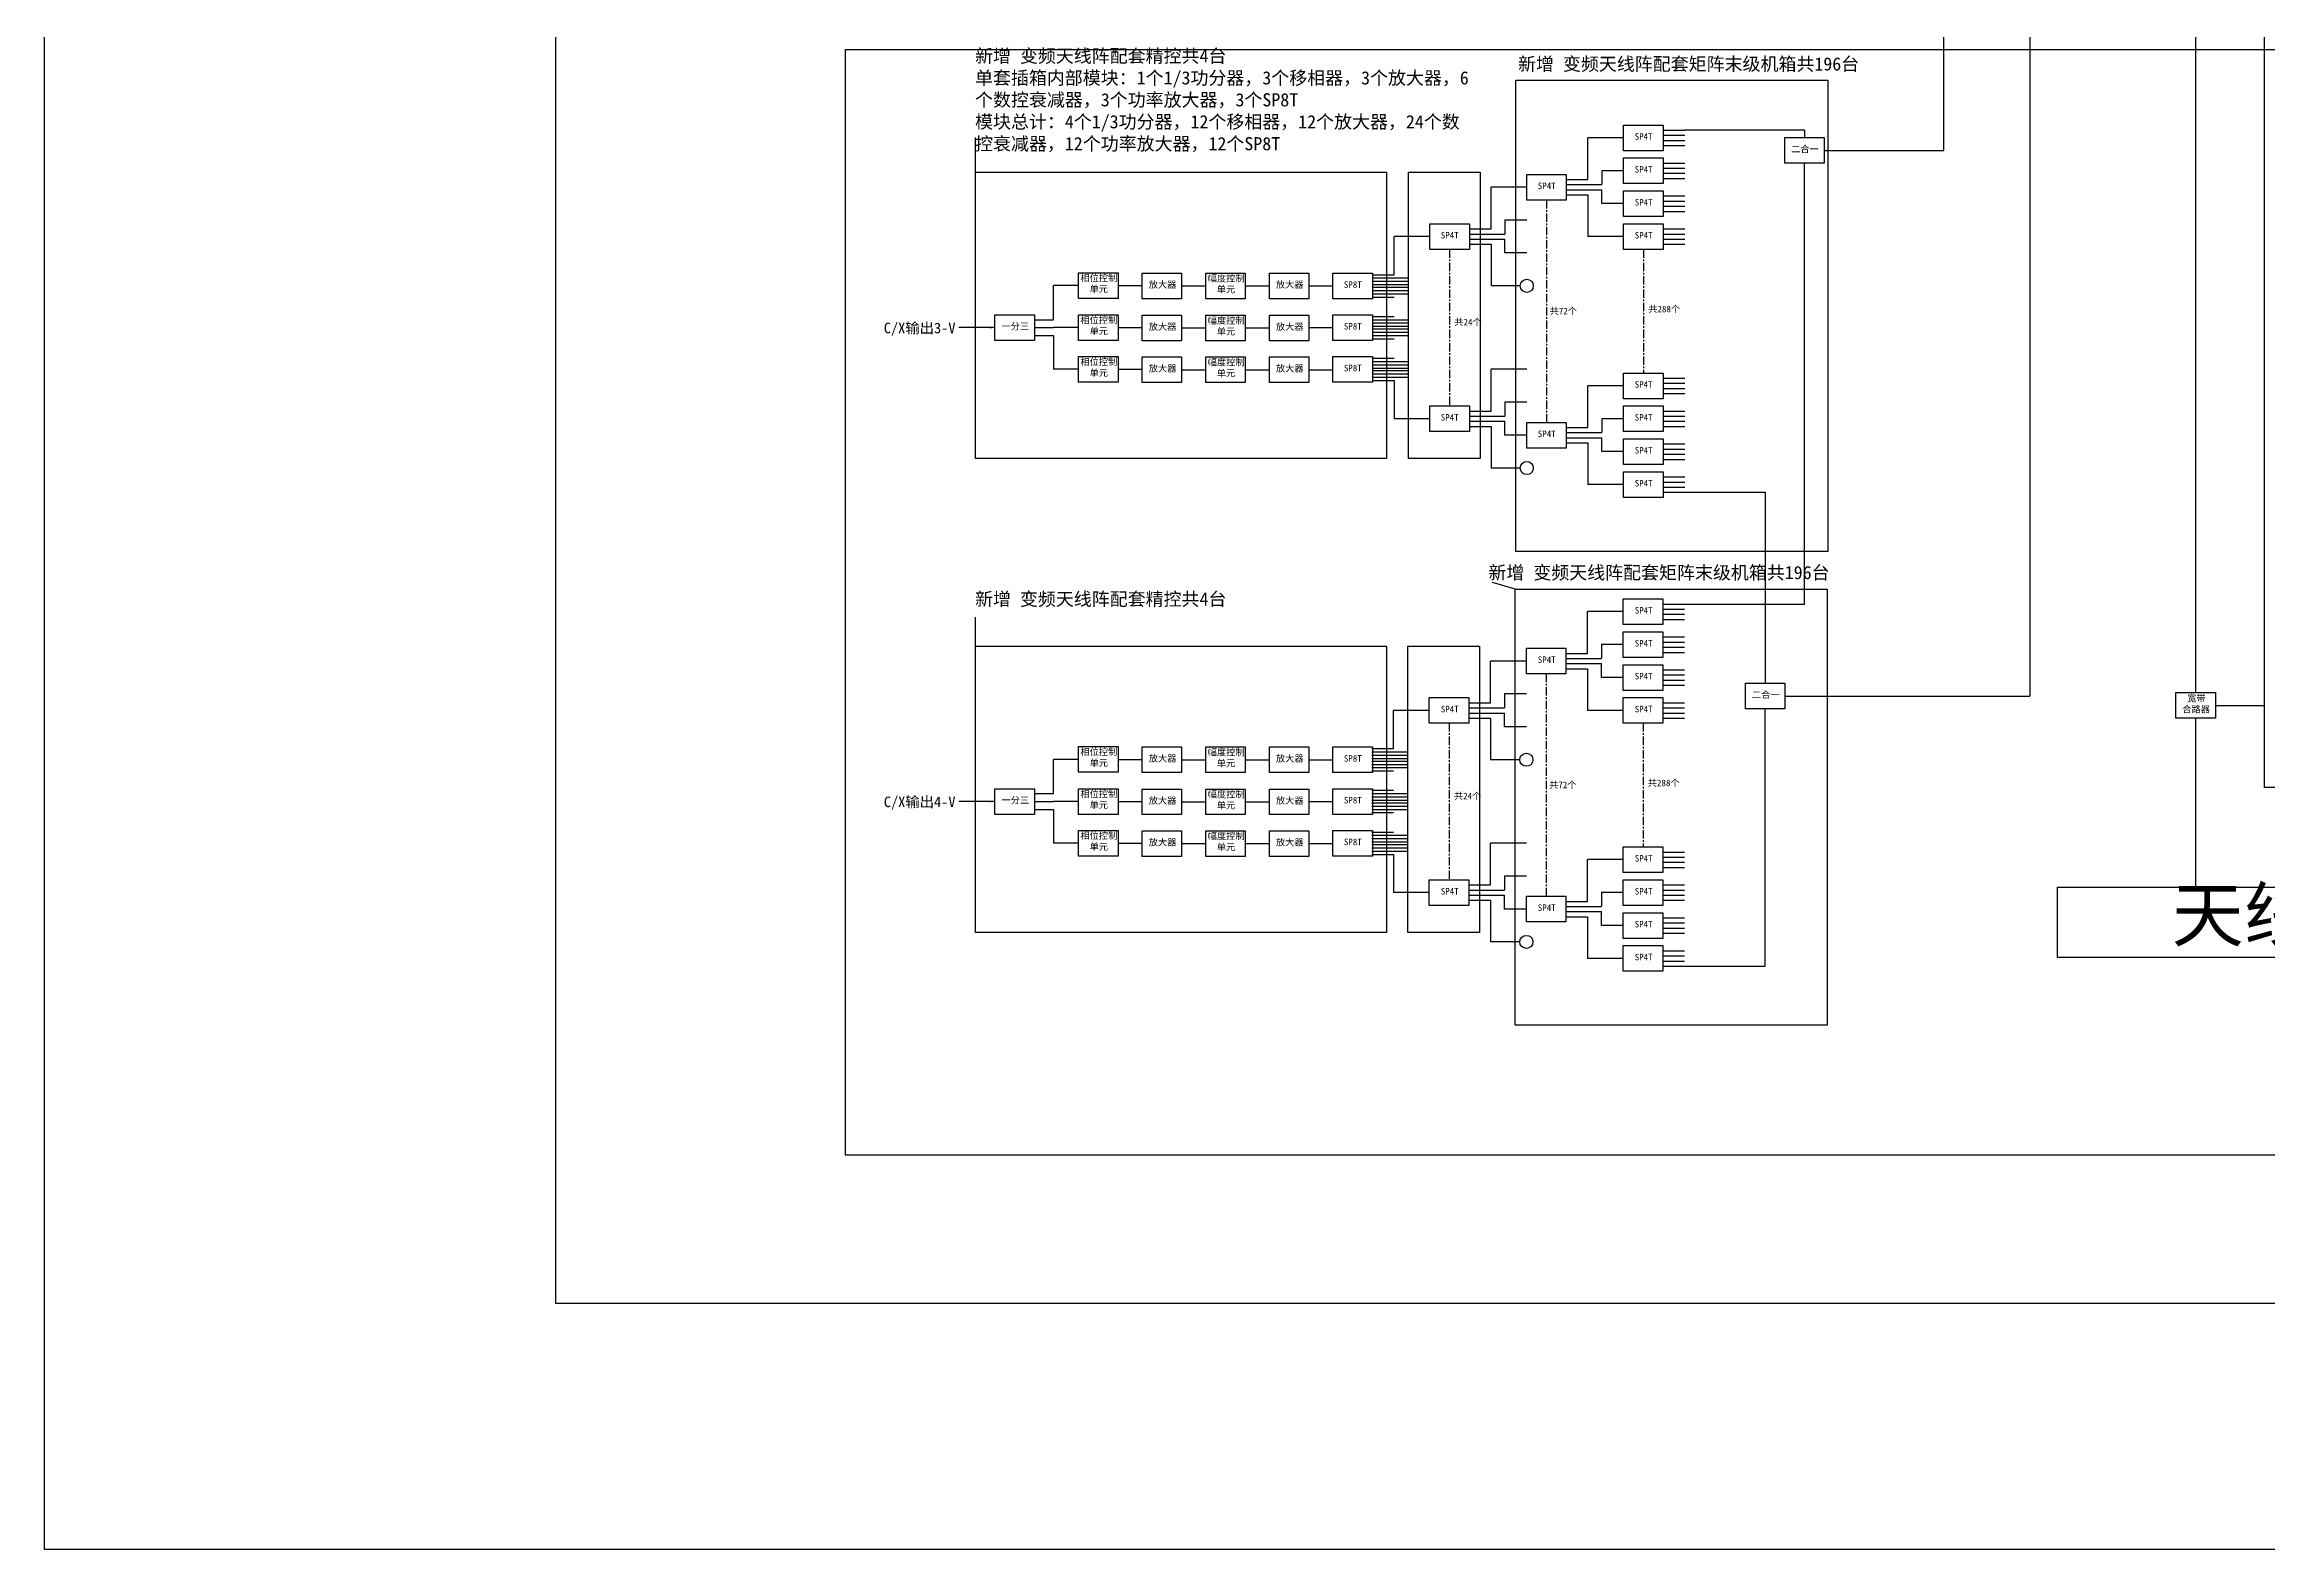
# Model space of a CAD drawing. Header units: millimetres. Extents: x 19126 to 29773, y -13344 to -11046.
# Drawn here: x 19126 to 20814, y -13344 to -12200 of the extents above; entities that cross this region are included whole.
import ezdxf
from ezdxf import colors
from ezdxf.entities.mleader import LeaderData, LeaderLine
from ezdxf.math import Vec2, Vec3

# ---------------------------------------------------------------- set-up
doc = ezdxf.new("R2010")
doc.units = ezdxf.units.MM
doc.linetypes.add('CENTER', pattern=[10.16, 6.35, -1.27, 1.27, -1.27])
for name, color, linetype in [('104路连线', 4, 'Continuous'), ('217-320连线', 2, 'Continuous'), ('中心线', 211, 'CENTER'), ('图层1', 7, 'Continuous'), ('尺寸线', 6, 'Continuous'), ('框线分割', 6, 'Continuous'), ('连线', 7, 'Continuous')]:
    doc.layers.add(name, color=color, linetype=linetype)
doc.styles.get("Standard").update_dxf_attribs({"font": ''})
doc.styles.get('Standard').set_extended_font_data('SimSun')

msp = doc.modelspace()

# ---------------------------------------------------------------- linework, layer by layer
at = {"color": 35}
for p, q in [((20633.7, -11984.9), (20633.7, -12695.1)), ((20759.5, -12712), (20759.5, -12840.2))]:
    msp.add_line(p, q, dxfattribs=at)
for p, q in [((19911.1, -12383.2), (19892, -12383.2)), ((19941.1, -12383.2), (19959.4, -12383.2)), ((19989.4, -12383.5), (20007.7, -12383.5)), ((20037.7, -12383.5), (20056.1, -12383.5)), ((20086.1, -12383.5), (20104.3, -12383.5)), ((19941.1, -12415.2), (19959.4, -12415.2)), ((19989.4, -12415.5), (20007.7, -12415.5)), ((20037.7, -12415.5), (20056.1, -12415.5)), ((19941.1, -12446.9), (19959.4, -12446.9)), ((19989.4, -12447.2), (20007.7, -12447.2)), ((20037.7, -12447.2), (20056.1, -12447.2)), ((20086.1, -12447.2), (20104.3, -12447.2)), ((19911.1, -12743.2), (19892, -12743.2)), ((19941.1, -12743.2), (19959.4, -12743.2)), ((19989.4, -12743.5), (20007.7, -12743.5)), ((20037.7, -12743.5), (20056.1, -12743.5)), ((20086.1, -12743.5), (20104.3, -12743.5)), ((19941.1, -12775.2), (19959.4, -12775.2)), ((19989.4, -12775.5), (20007.7, -12775.5)), ((20037.7, -12775.5), (20056.1, -12775.5)), ((19941.1, -12806.9), (19959.4, -12806.9)), ((19989.4, -12807.2), (20007.7, -12807.2)), ((20037.7, -12807.2), (20056.1, -12807.2)), ((20086.1, -12807.2), (20104.3, -12807.2))]:
    msp.add_line(p, q)
msp.add_lwpolyline([(19125.8, -11046.3), (22307.4, -11046.3), (22307.4, -13343.5), (19125.8, -13343.5)], close=True)
at = {"color": 0}
for points in [[(20811.8, -11544.9), (20865.5, -11544.9), (20865.5, -12764.5), (20811.8, -12764.5)], [(20654.5, -12840.2), (21038.8, -12840.2), (21038.8, -12893.8), (20654.5, -12893.8)]]:
    msp.add_lwpolyline(points, close=True, dxfattribs=at)
at = {"layer": '104路连线', "color": 0}
for p, q in [((20207.9, -12490.3), (20224.4, -12490.3)), ((20207.5, -12850.3), (20224, -12850.3))]:
    msp.add_line(p, q, dxfattribs=at)
at = {"layer": '217-320连线', "color": 35}
for p, q in [((20759.5, -11975.1), (20759.5, -12692.5)), ((20355.1, -12540.3), (20432.6, -12540.3)), ((20432.6, -12540.3), (20432.6, -12685.4)), ((20447.6, -12695.1), (20633.7, -12695.1)), ((20432.6, -12900.3), (20432.6, -12704.9)), ((20774.5, -12702.3), (20811.8, -12702.3)), ((20371.3, -12900.3), (20432.6, -12900.3))]:
    msp.add_line(p, q, dxfattribs=at)
at = {"layer": '217-320连线', "color": 0}
for p, q in [((20207.9, -12351.9), (20224.4, -12351.9)), ((20224.4, -12351.9), (20224.4, -12383.5)), ((20207.5, -12711.9), (20224, -12711.9)), ((20224, -12711.9), (20224, -12743.5)), ((20224, -12850.3), (20224, -12881.9))]:
    msp.add_line(p, q, dxfattribs=at)
at = {"layer": '217-320连线', "color": 1}
msp.add_lwpolyline([(19514.1, -11308.6), (22127.8, -11308.6), (22127.8, -13156.6), (19514.1, -13156.6)], close=True, dxfattribs=at)
at = {"layer": '中心线'}
for p, q in [((20266.5, -12318.3), (20266.5, -12487.2)), ((20192.9, -12355.8), (20192.9, -12474.7)), ((20340.1, -12355.8), (20340.1, -12449.7)), ((20266.2, -12678.3), (20266.2, -12847.2)), ((20192.5, -12715.8), (20192.5, -12834.7)), ((20339.8, -12715.8), (20339.8, -12809.7))]:
    msp.add_line(p, q, dxfattribs=at)
at = {"layer": '图层1'}
for p, q in [((20355.1, -12265.2), (20371.6, -12265.2)), ((20355.1, -12269.1), (20371.6, -12269.1)), ((20355.1, -12273), (20371.6, -12273)), ((20355.1, -12276.9), (20371.6, -12276.9)), ((20355.1, -12290.2), (20371.6, -12290.2)), ((20477.4, -12280.7), (20568.2, -12280.7)), ((20281.5, -12302.7), (20298, -12302.7)), ((20281.5, -12306.6), (20308.5, -12306.6)), ((20355.1, -12294.1), (20371.6, -12294.1)), ((20355.1, -12298), (20371.6, -12298)), ((20355.1, -12301.9), (20371.6, -12301.9)), ((20281.5, -12310.5), (20308.5, -12310.5)), ((20281.5, -12314.4), (20298, -12314.4)), ((20355.1, -12315.2), (20371.6, -12315.2)), ((20355.1, -12319.1), (20371.6, -12319.1)), ((20355.1, -12323), (20371.6, -12323)), ((20207.9, -12340.2), (20224.4, -12340.2)), ((20355.1, -12326.9), (20371.6, -12326.9)), ((20355.1, -12340.2), (20371.6, -12340.2)), ((20207.9, -12344.1), (20234.9, -12344.1)), ((20207.9, -12348), (20234.9, -12348)), ((20355.1, -12344.1), (20371.6, -12344.1)), ((20355.1, -12348), (20371.6, -12348)), ((20355.1, -12351.9), (20371.6, -12351.9)), ((20134.3, -12375), (20150.8, -12375)), ((20134.3, -12377.5), (20161.3, -12377.5)), ((20134.3, -12380), (20161.3, -12380)), ((20134.3, -12382.5), (20161.3, -12382.5)), ((20134.3, -12384.5), (20161.3, -12384.5)), ((20134.3, -12387), (20161.3, -12387)), ((20134.3, -12389.5), (20161.3, -12389.5)), ((20134.3, -12392), (20150.8, -12392)), ((19877.6, -12409.2), (19892, -12409.2)), ((20134.3, -12406.7), (20150.8, -12406.7)), ((20134.3, -12409.2), (20161.3, -12409.2)), ((19877.6, -12415.2), (19892, -12415.2)), ((19877.6, -12421.2), (19892, -12421.2)), ((20134.3, -12411.7), (20161.3, -12411.7)), ((20134.3, -12414.2), (20161.3, -12414.2)), ((20134.3, -12416.2), (20161.3, -12416.2)), ((20134.3, -12418.7), (20161.3, -12418.7)), ((20134.3, -12421.2), (20161.3, -12421.2)), ((20134.3, -12423.7), (20150.8, -12423.7)), ((20134.3, -12438.4), (20150.8, -12438.4)), ((20134.3, -12440.9), (20161.3, -12440.9)), ((20134.3, -12443.4), (20161.3, -12443.4)), ((20134.3, -12445.9), (20161.3, -12445.9)), ((20134.3, -12447.9), (20161.3, -12447.9)), ((20134.3, -12450.4), (20161.3, -12450.4)), ((20134.3, -12452.9), (20161.3, -12452.9)), ((20134.3, -12455.4), (20150.8, -12455.4)), ((20355.1, -12453.6), (20371.6, -12453.6)), ((20355.1, -12457.5), (20371.6, -12457.5)), ((20355.1, -12461.4), (20371.6, -12461.4)), ((20355.1, -12465.3), (20371.6, -12465.3)), ((20207.9, -12478.6), (20224.4, -12478.6)), ((20207.9, -12482.5), (20234.9, -12482.5)), ((20207.9, -12486.4), (20234.9, -12486.4)), ((20281.5, -12491.1), (20298, -12491.1)), ((20355.1, -12478.6), (20371.6, -12478.6)), ((20355.1, -12482.5), (20371.6, -12482.5)), ((20355.1, -12486.4), (20371.6, -12486.4)), ((20355.1, -12490.3), (20371.6, -12490.3)), ((20281.5, -12495), (20308.5, -12495)), ((20281.5, -12498.9), (20308.5, -12498.9)), ((20281.5, -12502.8), (20298, -12502.8)), ((20355.1, -12503.6), (20371.6, -12503.6)), ((20355.1, -12507.5), (20371.6, -12507.5)), ((20355.1, -12511.4), (20371.6, -12511.4)), ((20355.1, -12515.3), (20371.6, -12515.3)), ((20355.1, -12528.6), (20371.6, -12528.6)), ((20355.1, -12532.5), (20371.6, -12532.5)), ((20355.1, -12536.4), (20371.6, -12536.4)), ((20354.8, -12625.2), (20371.3, -12625.2)), ((20354.8, -12629.1), (20371.3, -12629.1)), ((20354.8, -12633), (20371.3, -12633)), ((20354.8, -12636.9), (20371.3, -12636.9)), ((20354.8, -12650.2), (20371.3, -12650.2)), ((20354.8, -12654.1), (20371.3, -12654.1)), ((20354.8, -12658), (20371.3, -12658)), ((20354.8, -12661.9), (20371.3, -12661.9)), ((20281.2, -12662.7), (20297.6, -12662.7)), ((20281.2, -12666.6), (20308.2, -12666.6)), ((20281.2, -12670.5), (20308.2, -12670.5)), ((20281.2, -12674.4), (20297.6, -12674.4)), ((20354.8, -12675.2), (20371.3, -12675.2)), ((20354.8, -12679.1), (20371.3, -12679.1)), ((20354.8, -12683), (20371.3, -12683)), ((20354.8, -12686.9), (20371.3, -12686.9)), ((20207.5, -12700.2), (20224, -12700.2)), ((20207.5, -12704.1), (20234.5, -12704.1)), ((20207.5, -12708), (20234.5, -12708)), ((20354.8, -12700.2), (20371.3, -12700.2)), ((20354.8, -12704.1), (20371.3, -12704.1)), ((20354.8, -12708), (20371.3, -12708)), ((20354.8, -12711.9), (20371.3, -12711.9)), ((20133.9, -12735), (20150.4, -12735)), ((20133.9, -12737.5), (20160.9, -12737.5)), ((20133.9, -12740), (20160.9, -12740)), ((20133.9, -12742.5), (20160.9, -12742.5)), ((20133.9, -12744.5), (20160.9, -12744.5)), ((20133.9, -12747), (20160.9, -12747)), ((20133.9, -12749.5), (20160.9, -12749.5)), ((20133.9, -12752), (20150.4, -12752)), ((19877.6, -12769.2), (19892, -12769.2)), ((19877.6, -12775.2), (19892, -12775.2)), ((20133.9, -12766.7), (20150.4, -12766.7)), ((20133.9, -12769.2), (20160.9, -12769.2)), ((20133.9, -12771.7), (20160.9, -12771.7)), ((20133.9, -12774.2), (20160.9, -12774.2)), ((20133.9, -12776.2), (20160.9, -12776.2)), ((20133.9, -12778.7), (20160.9, -12778.7)), ((19877.6, -12781.2), (19892, -12781.2)), ((20133.9, -12781.2), (20160.9, -12781.2)), ((20133.9, -12783.7), (20150.4, -12783.7)), ((20133.9, -12798.4), (20150.4, -12798.4)), ((20133.9, -12800.9), (20160.9, -12800.9)), ((20133.9, -12803.4), (20160.9, -12803.4)), ((20133.9, -12805.9), (20160.9, -12805.9)), ((20133.9, -12807.9), (20160.9, -12807.9)), ((20133.9, -12810.4), (20160.9, -12810.4)), ((20133.9, -12812.9), (20160.9, -12812.9)), ((20354.8, -12813.6), (20371.3, -12813.6)), ((20133.9, -12815.4), (20150.4, -12815.4)), ((20354.8, -12817.5), (20371.3, -12817.5)), ((20354.8, -12821.4), (20371.3, -12821.4)), ((20354.8, -12825.3), (20371.3, -12825.3)), ((20207.5, -12838.6), (20224, -12838.6)), ((20207.5, -12842.5), (20234.5, -12842.5)), ((20207.5, -12846.4), (20234.5, -12846.4)), ((20354.8, -12838.6), (20371.3, -12838.6)), ((20354.8, -12842.5), (20371.3, -12842.5)), ((20354.8, -12846.4), (20371.3, -12846.4)), ((20281.2, -12851.1), (20297.6, -12851.1)), ((20281.2, -12855), (20308.2, -12855)), ((20281.2, -12858.9), (20308.2, -12858.9)), ((20281.2, -12862.8), (20297.6, -12862.8)), ((20354.8, -12850.3), (20371.3, -12850.3)), ((20354.8, -12863.6), (20371.3, -12863.6)), ((20354.8, -12867.5), (20371.3, -12867.5)), ((20354.8, -12871.4), (20371.3, -12871.4)), ((20354.8, -12875.3), (20371.3, -12875.3)), ((20354.8, -12888.6), (20371.3, -12888.6)), ((20354.8, -12892.5), (20371.3, -12892.5)), ((20354.8, -12896.4), (20371.3, -12896.4))]:
    msp.add_line(p, q, dxfattribs=at)
at = {"layer": '图层1', "color": 35}
msp.add_line((20354.8, -12900.3), (20371.3, -12900.3), dxfattribs=at)
at = {"layer": '图层1'}
for points in [[(20325.1, -12261.3), (20355.1, -12261.3), (20355.1, -12280.8), (20325.1, -12280.8)], [(20447.4, -12270.9), (20477.4, -12270.9), (20477.4, -12290.4), (20447.4, -12290.4)], [(20325.1, -12286.3), (20355.1, -12286.3), (20355.1, -12305.8), (20325.1, -12305.8)], [(20251.5, -12298.8), (20281.5, -12298.8), (20281.5, -12318.3), (20251.5, -12318.3)], [(20325.1, -12311.3), (20355.1, -12311.3), (20355.1, -12330.8), (20325.1, -12330.8)], [(20177.9, -12336.3), (20207.9, -12336.3), (20207.9, -12355.8), (20177.9, -12355.8)], [(20325.1, -12336.3), (20355.1, -12336.3), (20355.1, -12355.8), (20325.1, -12355.8)], [(19911.1, -12373.5), (19941.1, -12373.5), (19941.1, -12393), (19911.1, -12393)], [(19959.4, -12373.8), (19989.4, -12373.8), (19989.4, -12393.3), (19959.4, -12393.3)], [(20007.7, -12373.8), (20037.7, -12373.8), (20037.7, -12393.3), (20007.7, -12393.3)], [(20056.1, -12373.8), (20086.1, -12373.8), (20086.1, -12393.3), (20056.1, -12393.3)], [(20104.3, -12373.8), (20134.3, -12373.8), (20134.3, -12393.3), (20104.3, -12393.3)], [(19847.6, -12405.5), (19877.6, -12405.5), (19877.6, -12425), (19847.6, -12425)], [(19911.1, -12405.5), (19941.1, -12405.5), (19941.1, -12425), (19911.1, -12425)], [(19959.4, -12405.8), (19989.4, -12405.8), (19989.4, -12425.2), (19959.4, -12425.2)], [(20007.7, -12405.8), (20037.7, -12405.8), (20037.7, -12425.2), (20007.7, -12425.2)], [(20056.1, -12405.8), (20086.1, -12405.8), (20086.1, -12425.2), (20056.1, -12425.2)], [(20104.3, -12405.5), (20134.3, -12405.5), (20134.3, -12425), (20104.3, -12425)], [(19911.1, -12437.2), (19941.1, -12437.2), (19941.1, -12456.7), (19911.1, -12456.7)], [(19959.4, -12437.5), (19989.4, -12437.5), (19989.4, -12456.9), (19959.4, -12456.9)], [(20007.7, -12437.5), (20037.7, -12437.5), (20037.7, -12456.9), (20007.7, -12456.9)], [(20056.1, -12437.5), (20086.1, -12437.5), (20086.1, -12456.9), (20056.1, -12456.9)], [(20104.3, -12437.2), (20134.3, -12437.2), (20134.3, -12456.7), (20104.3, -12456.7)], [(20325.1, -12449.7), (20355.1, -12449.7), (20355.1, -12469.2), (20325.1, -12469.2)], [(20177.9, -12474.7), (20207.9, -12474.7), (20207.9, -12494.2), (20177.9, -12494.2)], [(20325.1, -12474.7), (20355.1, -12474.7), (20355.1, -12494.2), (20325.1, -12494.2)], [(20251.5, -12487.2), (20281.5, -12487.2), (20281.5, -12506.7), (20251.5, -12506.7)], [(20325.1, -12499.7), (20355.1, -12499.7), (20355.1, -12519.2), (20325.1, -12519.2)], [(20325.1, -12524.7), (20355.1, -12524.7), (20355.1, -12544.2), (20325.1, -12544.2)], [(20324.8, -12621.3), (20354.8, -12621.3), (20354.8, -12640.8), (20324.8, -12640.8)], [(20251.2, -12658.8), (20281.2, -12658.8), (20281.2, -12678.3), (20251.2, -12678.3)], [(20324.8, -12646.3), (20354.8, -12646.3), (20354.8, -12665.8), (20324.8, -12665.8)], [(20324.8, -12671.3), (20354.8, -12671.3), (20354.8, -12690.8), (20324.8, -12690.8)], [(20177.5, -12696.3), (20207.5, -12696.3), (20207.5, -12715.8), (20177.5, -12715.8)], [(20324.8, -12696.3), (20354.8, -12696.3), (20354.8, -12715.8), (20324.8, -12715.8)], [(20417.6, -12685.4), (20447.6, -12685.4), (20447.6, -12704.9), (20417.6, -12704.9)], [(20744.5, -12692.5), (20774.5, -12692.5), (20774.5, -12712), (20744.5, -12712)], [(19911.1, -12733.5), (19941.1, -12733.5), (19941.1, -12753), (19911.1, -12753)], [(19959.4, -12733.8), (19989.4, -12733.8), (19989.4, -12753.3), (19959.4, -12753.3)], [(20007.7, -12733.8), (20037.7, -12733.8), (20037.7, -12753.3), (20007.7, -12753.3)], [(20056.1, -12733.8), (20086.1, -12733.8), (20086.1, -12753.3), (20056.1, -12753.3)], [(20104.3, -12733.8), (20134.3, -12733.8), (20134.3, -12753.3), (20104.3, -12753.3)], [(19847.6, -12765.5), (19877.6, -12765.5), (19877.6, -12785), (19847.6, -12785)], [(19911.1, -12765.5), (19941.1, -12765.5), (19941.1, -12785), (19911.1, -12785)], [(19959.4, -12765.8), (19989.4, -12765.8), (19989.4, -12785.2), (19959.4, -12785.2)], [(20007.7, -12765.8), (20037.7, -12765.8), (20037.7, -12785.2), (20007.7, -12785.2)], [(20056.1, -12765.8), (20086.1, -12765.8), (20086.1, -12785.2), (20056.1, -12785.2)], [(20104.3, -12765.5), (20134.3, -12765.5), (20134.3, -12785), (20104.3, -12785)], [(19911.1, -12797.2), (19941.1, -12797.2), (19941.1, -12816.7), (19911.1, -12816.7)], [(19959.4, -12797.5), (19989.4, -12797.5), (19989.4, -12816.9), (19959.4, -12816.9)], [(20007.7, -12797.5), (20037.7, -12797.5), (20037.7, -12816.9), (20007.7, -12816.9)], [(20056.1, -12797.5), (20086.1, -12797.5), (20086.1, -12816.9), (20056.1, -12816.9)], [(20104.3, -12797.2), (20134.3, -12797.2), (20134.3, -12816.7), (20104.3, -12816.7)], [(20324.8, -12809.7), (20354.8, -12809.7), (20354.8, -12829.2), (20324.8, -12829.2)], [(20177.5, -12834.7), (20207.5, -12834.7), (20207.5, -12854.2), (20177.5, -12854.2)], [(20251.2, -12847.2), (20281.2, -12847.2), (20281.2, -12866.7), (20251.2, -12866.7)], [(20324.8, -12834.7), (20354.8, -12834.7), (20354.8, -12854.2), (20324.8, -12854.2)], [(20324.8, -12859.7), (20354.8, -12859.7), (20354.8, -12879.2), (20324.8, -12879.2)], [(20324.8, -12884.7), (20354.8, -12884.7), (20354.8, -12904.2), (20324.8, -12904.2)]]:
    msp.add_lwpolyline(points, close=True, dxfattribs=at)
at = {"layer": '框线分割', "color": 1}
for p, q in [((19832.9, -12325.4), (19832.9, -12270.8)), ((20242.7, -12613.8), (20225.6, -12608.8)), ((19832.9, -12657.1), (19832.9, -12635.3))]:
    msp.add_line(p, q, dxfattribs=at)
for points in [[(19734.1, -12204), (21915.8, -12204), (21915.8, -13044), (19734.1, -13044)], [(20243.1, -12227.3), (20480.1, -12227.3), (20480.1, -12585.2), (20243.1, -12585.2)], [(19832.9, -12297.1), (20144.9, -12297.1), (20144.9, -12514.7), (19832.9, -12514.7)], [(20161.7, -12297.1), (20216.1, -12297.1), (20216.1, -12514.7), (20161.7, -12514.7)], [(20242.7, -12613.8), (20479.7, -12613.8), (20479.7, -12945.2), (20242.7, -12945.2)], [(19832.9, -12657.1), (20144.9, -12657.1), (20144.9, -12874.7), (19832.9, -12874.7)], [(20161.3, -12657.1), (20215.7, -12657.1), (20215.7, -12874.7), (20161.3, -12874.7)]]:
    msp.add_lwpolyline(points, close=True, dxfattribs=at)
at = {"layer": '连线'}
for p, q in [((20568.2, -12280.7), (20568.2, -11585.9)), ((20325.1, -12271), (20298, -12271)), ((20298, -12302.7), (20298, -12271)), ((20462.4, -12265.2), (20371.6, -12265.2)), ((20462.4, -12265.2), (20462.4, -12270.9)), ((20462.4, -12625.2), (20462.4, -12290.4)), ((20325.1, -12296), (20308.5, -12296)), ((20308.5, -12296), (20308.5, -12306.6)), ((20251.5, -12308.5), (20224.4, -12308.5)), ((20224.4, -12340.2), (20224.4, -12308.5)), ((20298, -12314.4), (20298, -12346)), ((20308.5, -12321), (20308.5, -12310.5)), ((20325.1, -12321), (20308.5, -12321)), ((20251.5, -12333.5), (20234.9, -12333.5)), ((20234.9, -12333.5), (20234.9, -12344.1)), ((20177.9, -12346), (20150.8, -12346)), ((20150.8, -12375), (20150.8, -12346)), ((20234.9, -12358.5), (20234.9, -12348)), ((20251.5, -12358.5), (20234.9, -12358.5)), ((20325.1, -12346), (20298, -12346)), ((19892, -12409.2), (19892, -12383.2)), ((19892, -12409.2), (19892, -12383.5)), ((20246.5, -12383.5), (20224.4, -12383.5)), ((19847.6, -12415.2), (19820.5, -12415.2)), ((19911.1, -12415.2), (19892, -12415.2)), ((19892, -12421.2), (19892, -12446.9)), ((19892, -12421.2), (19892, -12446.9)), ((20086.1, -12415.2), (20104.3, -12415.2)), ((19911.1, -12446.9), (19892, -12446.9)), ((20150.8, -12455.4), (20150.8, -12484.4)), ((20251.5, -12446.9), (20224.4, -12446.9)), ((20224.4, -12478.6), (20224.4, -12446.9)), ((20325.1, -12459.4), (20298, -12459.4)), ((20298, -12491.1), (20298, -12459.4)), ((20251.5, -12471.9), (20234.9, -12471.9)), ((20234.9, -12471.9), (20234.9, -12482.5)), ((20177.9, -12484.4), (20150.8, -12484.4)), ((20224.4, -12490.3), (20224.4, -12521.9)), ((20234.9, -12496.9), (20234.9, -12486.4)), ((20325.1, -12484.4), (20308.5, -12484.4)), ((20308.5, -12484.4), (20308.5, -12495)), ((20251.5, -12496.9), (20234.9, -12496.9)), ((20298, -12502.8), (20298, -12534.4)), ((20308.5, -12509.4), (20308.5, -12498.9)), ((20325.1, -12509.4), (20308.5, -12509.4)), ((20246.5, -12521.9), (20224.4, -12521.9)), ((20325.1, -12534.4), (20298, -12534.4)), ((20371.6, -12625.2), (20462.4, -12625.2)), ((20324.8, -12631), (20297.6, -12631)), ((20297.6, -12662.7), (20297.6, -12631)), ((20324.8, -12656), (20308.2, -12656)), ((20308.2, -12656), (20308.2, -12666.6)), ((20251.2, -12668.5), (20224, -12668.5)), ((20224, -12700.2), (20224, -12668.5)), ((20297.6, -12674.4), (20297.6, -12706)), ((20308.2, -12681), (20308.2, -12670.5)), ((20251.2, -12693.5), (20234.5, -12693.5)), ((20234.5, -12693.5), (20234.5, -12704.1)), ((20324.8, -12681), (20308.2, -12681)), ((20432.6, -12679.6), (20432.6, -12685.4)), ((20177.5, -12706), (20150.4, -12706)), ((20150.4, -12735), (20150.4, -12706)), ((20234.5, -12718.5), (20234.5, -12708)), ((20324.8, -12706), (20297.6, -12706)), ((20251.2, -12718.5), (20234.5, -12718.5)), ((19892, -12769.2), (19892, -12743.2)), ((19892, -12769.2), (19892, -12743.5)), ((20246.2, -12743.5), (20224, -12743.5)), ((19847.6, -12775.2), (19820.5, -12775.2)), ((19911.1, -12775.2), (19892, -12775.2)), ((20086.1, -12775.2), (20104.3, -12775.2)), ((19892, -12781.2), (19892, -12806.9)), ((19892, -12781.2), (19892, -12806.9)), ((19911.1, -12806.9), (19892, -12806.9)), ((20251.2, -12806.9), (20224, -12806.9)), ((20224, -12838.6), (20224, -12806.9)), ((20150.4, -12815.4), (20150.4, -12844.4)), ((20324.8, -12819.4), (20297.6, -12819.4)), ((20297.6, -12851.1), (20297.6, -12819.4)), ((20177.5, -12844.4), (20150.4, -12844.4)), ((20251.2, -12831.9), (20234.5, -12831.9)), ((20234.5, -12831.9), (20234.5, -12842.5)), ((20234.5, -12856.9), (20234.5, -12846.4)), ((20324.8, -12844.4), (20308.2, -12844.4)), ((20308.2, -12844.4), (20308.2, -12855)), ((20251.2, -12856.9), (20234.5, -12856.9)), ((20297.6, -12862.8), (20297.6, -12894.4)), ((20308.2, -12869.4), (20308.2, -12858.9)), ((20246.2, -12881.9), (20224, -12881.9)), ((20324.8, -12869.4), (20308.2, -12869.4)), ((20324.8, -12894.4), (20297.6, -12894.4))]:
    msp.add_line(p, q, dxfattribs=at)
for centre in [(20251.5, -12383.5), (20251.5, -12521.9), (20251.2, -12743.5), (20251.2, -12881.9)]:
    msp.add_circle(centre, 5, dxfattribs=at)

# ---------------------------------------------------------------- texts
at = {"layer": '217-320连线', "insert": (20741.4, -12841.1), "char_height": 40, "attachment_point": 1}
msp.add_mtext_dynamic_manual_height_columns('{\\C1;天线阵2}', width=537.512, gutter_width=12.5, heights=[0], dxfattribs=at)
at = {"layer": '图层1', "color": 6, "char_height": 8, "attachment_point": 1}
for s, insert in [('C/X输出3-V', (19763.2, -12411.5)), ('C/X输出4-V', (19763.2, -12771.5))]:
    msp.add_mtext_dynamic_manual_height_columns(s, width=56.297, gutter_width=12.5, heights=[0], dxfattribs=dict(at, insert=insert))
at = {"layer": '尺寸线', "char_height": 5, "attachment_point": 1}
for s, width, insert in [('\\pi14.895;SP4T', 43.457, (20318.6, -12267.5)), ('二合一', 43.457, (20452.3, -12277.1)), ('\\pi14.895;SP4T', 43.457, (20245, -12305)), ('\\pi14.895;SP4T', 43.457, (20318.6, -12292.5)), ('\\pi14.895;SP4T', 43.457, (20318.6, -12317.5)), ('\\pi14.895;SP4T', 43.457, (20171.3, -12342.5)), ('\\pi14.895;SP4T', 43.457, (20318.6, -12342.5)), ('\\pi1.3904;相位控制\\P\\pi8.3765;单元', 30.336, (19911.1, -12375)), ('\\pi1.5293;幅度控制\\P\\pi8.3765;单元', 30.336, (20007.7, -12375.3)), ('放大器', 43.457, (19964.4, -12380)), ('放大器', 43.457, (20061, -12380)), ('\\pi14.895;SP8T', 43.457, (20097.7, -12380)), ('\\pi1.3904;相位控制\\P\\pi8.3765;单元', 30.336, (19911.1, -12407)), ('\\pi1.5293;幅度控制\\P\\pi8.3765;单元', 30.336, (20007.7, -12407.3)), ('共24个', 38.511, (20196.5, -12408.5)), ('共72个', 35.307, (20268.9, -12400.1)), ('共288个', 51.979, (20343.8, -12398.6)), ('一分三', 43.457, (19852.6, -12411.7)), ('放大器', 43.457, (19964.4, -12412)), ('放大器', 43.457, (20061, -12412)), ('\\pi14.895;SP8T', 43.457, (20097.7, -12411.7)), ('\\pi1.3904;相位控制\\P\\pi8.3765;单元', 30.336, (19911.1, -12438.7)), ('放大器', 43.457, (19964.4, -12443.7)), ('\\pi1.5293;幅度控制\\P\\pi8.3765;单元', 30.336, (20007.7, -12439)), ('放大器', 43.457, (20061, -12443.7)), ('\\pi14.895;SP8T', 43.457, (20097.7, -12443.4)), ('\\pi14.895;SP4T', 43.457, (20318.6, -12455.9)), ('\\pi14.895;SP4T', 43.457, (20171.3, -12480.9)), ('\\pi14.895;SP4T', 43.457, (20245, -12493.4)), ('\\pi14.895;SP4T', 43.457, (20318.6, -12480.9)), ('\\pi14.895;SP4T', 43.457, (20318.6, -12505.9)), ('\\pi14.895;SP4T', 43.457, (20318.6, -12530.9)), ('\\pi14.895;SP4T', 43.457, (20318.6, -12627.5)), ('\\pi14.895;SP4T', 43.457, (20318.6, -12652.5)), ('\\pi14.895;SP4T', 43.457, (20245, -12665)), ('\\pi14.895;SP4T', 43.457, (20318.6, -12677.5)), ('二合一', 43.457, (20422.5, -12691.6)), ('\\pi15.062;宽带\\P\\pi11.367;合路器', 43.457, (20738, -12694.3)), ('\\pi14.895;SP4T', 43.457, (20171.3, -12702.5)), ('\\pi14.895;SP4T', 43.457, (20318.6, -12702.5)), ('\\pi1.3904;相位控制\\P\\pi8.3765;单元', 30.336, (19911.1, -12735)), ('放大器', 43.457, (19964.4, -12740)), ('\\pi1.5293;幅度控制\\P\\pi8.3765;单元', 30.336, (20007.7, -12735.3)), ('放大器', 43.457, (20061, -12740)), ('\\pi14.895;SP8T', 43.457, (20097.7, -12740)), ('共72个', 35.307, (20268.5, -12760.1)), ('共288个', 51.979, (20343.4, -12758.6)), ('一分三', 43.457, (19852.6, -12771.7)), ('\\pi1.3904;相位控制\\P\\pi8.3765;单元', 30.336, (19911.1, -12767)), ('放大器', 43.457, (19964.4, -12772)), ('\\pi1.5293;幅度控制\\P\\pi8.3765;单元', 30.336, (20007.7, -12767.3)), ('放大器', 43.457, (20061, -12772)), ('\\pi14.895;SP8T', 43.457, (20097.7, -12771.7)), ('共24个', 38.511, (20196.2, -12768.5)), ('\\pi1.3904;相位控制\\P\\pi8.3765;单元', 30.336, (19911.1, -12798.7)), ('放大器', 43.457, (19964.4, -12803.7)), ('\\pi1.5293;幅度控制\\P\\pi8.3765;单元', 30.336, (20007.7, -12799)), ('放大器', 43.457, (20061, -12803.7)), ('\\pi14.895;SP8T', 43.457, (20097.7, -12803.4)), ('\\pi14.895;SP4T', 43.457, (20318.6, -12815.9)), ('\\pi14.895;SP4T', 43.457, (20171.3, -12840.9)), ('\\pi14.895;SP4T', 43.457, (20318.6, -12840.9)), ('\\pi14.895;SP4T', 43.457, (20245, -12853.4)), ('\\pi14.895;SP4T', 43.457, (20318.6, -12865.9)), ('\\pi14.895;SP4T', 43.457, (20318.6, -12890.9))]:
    msp.add_mtext_dynamic_manual_height_columns(s, width=width, gutter_width=12.5, heights=[0], dxfattribs=dict(at, insert=insert))
at = {"layer": '框线分割', "color": 1, "char_height": 10, "attachment_point": 1}
for s, width, insert in [('新增 变频天线阵配套精控共4台\\P单套插箱内部模块：1个1/3功分器，3个移相器，3个放大器，6个数控衰减器，3个功率放大器，3个SP8T\\P模块总计：4个1/3功分器，12个移相器，12个放大器，24个数控衰减器，12个功率放大器，12个SP8T', 378.811, (19832.5, -12203.8)), ('新增 变频天线阵配套矩阵末级机箱共196台', 377.822, (20244.9, -12209.9)), ('新增 变频天线阵配套矩阵末级机箱共196台', 377.822, (20222.4, -12596.3)), ('新增 变频天线阵配套精控共4台', 250.404, (19832.5, -12616.4))]:
    msp.add_mtext_dynamic_manual_height_columns(s, width=width, gutter_width=12.5, heights=[0], dxfattribs=dict(at, insert=insert))

# ---------------------------------------------------------------- leaders
at = {"layer": '连线'}
ml = msp.add_multileader_mtext('Standard', dxfattribs=at)
ml.set_content('', color=256)
ml.set_leader_properties()
ml.build(insert=Vec2(0, 0))
ml.multileader.update_dxf_attribs({"dogleg_length": 0.36})
ctx = ml.context
ctx.base_point, ctx.plane_origin = Vec3(19816.2, -12415.2), Vec3(19802.2, -12413.2)
ctx.text_align_type = 2
notes = []
notes.append((ctx, [(1, (1, 1, 0), (19820.5, -12415.2), (-1, 0), 0.36, [(0, [(19847.6, -12415.2)], 0, [])])]))
ctx.mtext.insert, ctx.mtext.alignment, ctx.mtext.flow_direction = Vec3(19818.2, -12413.2), 3, 5
ml = msp.add_multileader_mtext('Standard', dxfattribs=at)
ml.set_content('', color=256)
ml.set_leader_properties()
ml.build(insert=Vec2(0, 0))
ml.multileader.update_dxf_attribs({"dogleg_length": 0.36})
ctx = ml.context
ctx.base_point, ctx.plane_origin = Vec3(19816.2, -12775.2), Vec3(19802.2, -12773.2)
ctx.text_align_type = 2
notes.append((ctx, [(1, (1, 1, 0), (19820.5, -12775.2), (-1, 0), 0.36, [(0, [(19847.6, -12775.2)], 0, [])])]))
ctx.mtext.insert, ctx.mtext.alignment, ctx.mtext.flow_direction = Vec3(19818.2, -12773.2), 3, 5
for ctx, leaders in notes:
    for number, flags, end, landing, length, lines in leaders:
        leader = LeaderData()
        leader.index, (leader.has_last_leader_line, leader.has_dogleg_vector, leader.attachment_direction) = number, flags
        leader.last_leader_point, leader.dogleg_vector, leader.dogleg_length = Vec3(end), Vec3(landing), length
        for number, points, colour, breaks in lines:
            line = LeaderLine()
            line.index, line.vertices, line.color, line.breaks = number, Vec3.list(points), colors.encode_raw_color(colour), breaks
            leader.lines.append(line)
        ctx.leaders.append(leader)

doc.saveas('drawing.dxf')
